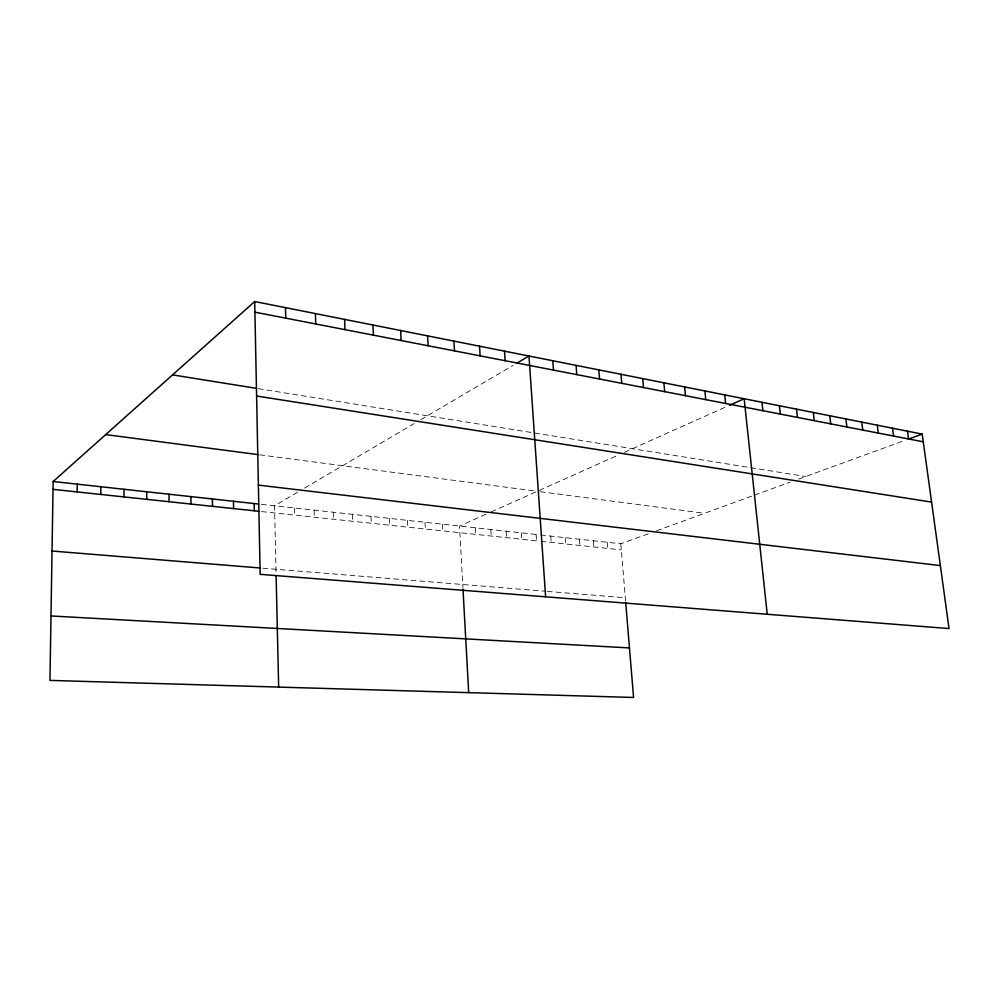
<?xml version="1.0" encoding="UTF-8"?>
<svg xmlns="http://www.w3.org/2000/svg" width="999" height="999" viewBox="0 0 999 999"><rect width="100%" height="100%" fill="white"/><g stroke="black" fill="none" stroke-linecap="round" stroke-linejoin="round"><path stroke-width="0.75" stroke-dasharray="5 3.75" d="M297.49 492.27L274.525 505.781L276.086 573.95M304.645 488.049L414.198 423.564M420.804 419.68L513.049 365.384M485.876 514.285L459.528 526.073L462.912 587.612M491.296 511.863L617.757 455.294M624.437 452.297L726.81 406.506M540.496 534.952L620.829 543.768L649.338 533.391M656.518 530.781L753.046 495.654M754.495 495.129L790.159 482.155M798.613 479.083L904.257 440.646M262.762 568.206L545.854 591.283M547.327 591.408L625.312 597.764M261.601 511.575L539.472 541.171M540.946 541.321L621.341 549.887M261.451 504.345L539.035 534.79M259.74 454.832L537.25 491.308M540.247 491.695L704.57 513.299M258.204 388.636L805.669 476.511M620.829 543.768L625.561 600.799M607.217 542.27L607.717 548.439M593.406 540.759L593.893 546.965M579.395 539.223L579.87 545.466M565.172 537.662L565.634 543.956M550.749 536.076L551.198 542.42M536.113 534.465L536.55 540.859M521.253 532.842L521.678 539.273M506.168 531.181L506.58 537.662M490.859 529.507L491.258 536.026M475.312 527.809L475.699 534.378M442.407 524.2L442.757 530.869M425 522.29L425.337 529.008M407.305 520.342L407.617 527.122M389.298 518.369L389.598 525.212M370.991 516.358L371.266 523.251M352.372 514.323L352.622 521.266M333.416 512.237L333.654 519.243M314.136 510.127L314.348 517.195M294.505 507.979L294.693 515.097"/><path stroke-width="1.5" d="M123.976 496.928L124.013 489.273M100.787 494.455L100.849 486.738M77.148 491.933L77.235 484.14M254.708 301.536L260.165 574.338L949.05 628.571L922.202 434.115L254.708 301.536L53.159 481.506L49.95 680.406L633.578 697.464L625.686 602.322M517.032 363.037L528.971 356.006L545.629 596.815M729.482 405.319L744.155 398.751L767.232 614.26M908.403 439.135L922.202 434.115M50.986 615.958L629.47 647.926M52.035 551.023L259.827 567.969M53.034 489.36L258.691 511.263M53.159 481.506L258.554 504.033M258.379 485.114L940.359 565.584M105.707 434.59L258.204 454.632M256.593 396.016L931.592 502.097M172.565 374.887L255.282 388.161M254.92 312.175L923.263 441.808M907.504 431.193L908.553 438.948M892.532 428.221L893.568 436.039M877.272 425.187L878.296 433.079M861.725 422.102L862.749 430.07M845.891 418.956L846.89 426.998M829.744 415.746L830.743 423.863M813.298 412.487L814.272 420.666M796.515 409.153L797.477 417.407M779.407 405.756L780.344 414.086M761.95 402.285L762.874 410.701M724.737 394.892L725.624 403.471M704.907 390.959L705.769 399.625M684.627 386.925L685.476 395.679M663.885 382.804L664.71 391.658M642.682 378.596L643.481 387.537M620.991 374.288L621.765 383.329M598.788 369.88L599.537 379.021M576.061 365.372L576.785 374.6M552.797 360.739L553.483 370.08M504.557 351.161L505.182 360.714M479.545 346.191L480.132 355.856M453.908 341.109L454.458 350.874M462.999 589.173L468.693 692.644M427.609 335.876L428.121 345.766M400.649 330.532L401.111 340.534M372.977 325.025L373.401 335.152M344.58 319.393L344.955 329.645M315.422 313.599L315.746 323.976M285.477 307.655L285.751 318.157M276.111 575.511L278.659 687.087M254.196 503.546L254.333 510.801M233.479 501.286L233.604 508.591M212.4 498.963L212.487 506.343M190.909 496.615L190.971 504.058M169.031 494.218L169.056 501.723M146.728 491.77L146.728 499.35"/></g></svg>
